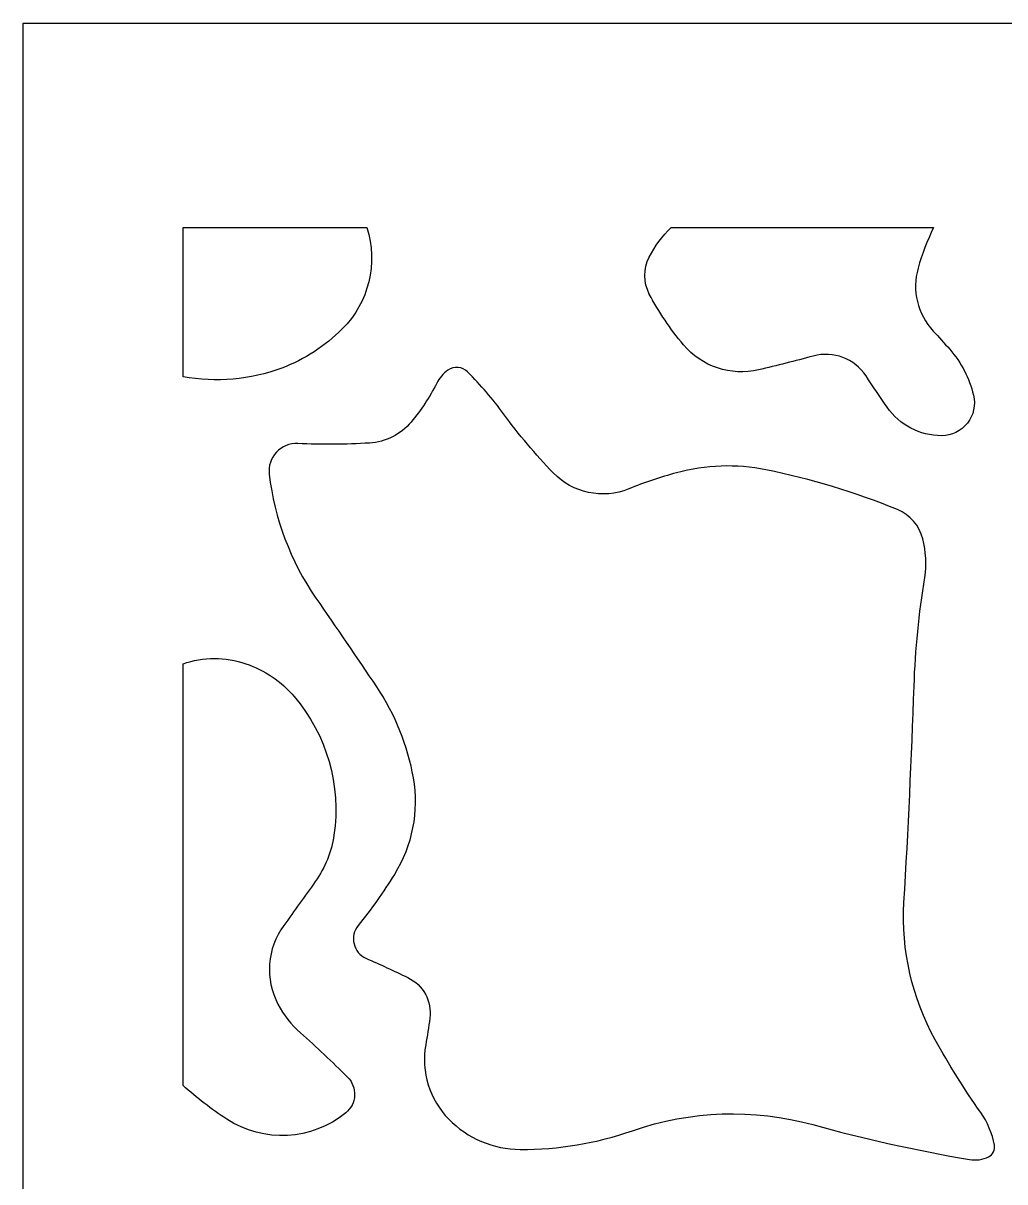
# Model space of a CAD drawing. Header units: centimetres. Extents: x -9.9 to 10.3, y -9.5 to 9.3.
# Drawn here: x -9.882 to -7.639, y 6.674 to 9.322 of the extents above; entities that cross this region are included whole.
import ezdxf

# ---------------------------------------------------------------- set-up
doc = ezdxf.new("R2010")
doc.units = ezdxf.units.CM
doc.header["$MEASUREMENT"] = 0
doc.layers.add('layer 1', color=7, linetype='Continuous')

msp = doc.modelspace()

# ---------------------------------------------------------------- linework, layer by layer
at = {"layer": 'layer 1', "color": 177}
for points, knots in [([(-0.14037, 9.32214), (-0.14037, 9.32214), (-9.88152, 9.32214), (-9.88152, 9.32214), (-9.88152, 9.32214), (-9.88152, 9.32214), (-9.88152, -9.53163), (-9.88152, -9.53163), (-9.88152, -9.53163), (-9.88152, -9.53163), (-0.14037, -9.53163), (-0.14037, -9.53163), (-0.14037, -9.53163), (-0.14037, -9.53163), (-0.14037, 9.32214), (-0.14037, 9.32214)], [0, 0, 0, 0, 0.2, 0.2, 0.2, 0.2, 0.4, 0.4, 0.4, 0.4, 0.6, 0.6, 0.6, 0.6, 1, 1, 1, 1]), ([(-9.09595, 8.85482), (-9.09595, 8.85482), (-9.51628, 8.85482), (-9.51628, 8.85482), (-9.51628, 8.85482), (-9.51628, 8.85482), (-9.51628, 8.51405), (-9.51628, 8.51405), (-9.51628, 8.51405), (-9.44061, 8.50004), (-9.36259, 8.50683), (-9.29048, 8.53373), (-9.29048, 8.53373), (-9.23873, 8.55354), (-9.19174, 8.58399), (-9.15253, 8.62314), (-9.15253, 8.62314), (-9.09184, 8.68376), (-9.07, 8.77306), (-9.09595, 8.85482)], [0, 0, 0, 0, 0.1666667, 0.1666667, 0.1666667, 0.1666667, 0.3333333, 0.3333333, 0.3333333, 0.3333333, 0.5, 0.5, 0.5, 0.5, 0.6666667, 0.6666667, 0.6666667, 0.6666667, 1, 1, 1, 1]), ([(-7.80112, 8.85482), (-7.80112, 8.85482), (-8.40107, 8.85482), (-8.40107, 8.85482), (-8.40107, 8.85482), (-8.42136, 8.83517), (-8.43829, 8.81234), (-8.4512, 8.78723), (-8.4512, 8.78723), (-8.46478, 8.76078), (-8.46465, 8.72939), (-8.45081, 8.70308), (-8.45081, 8.70308), (-8.42905, 8.66168), (-8.40292, 8.62274), (-8.37285, 8.58692), (-8.37285, 8.58692), (-8.33096, 8.53703), (-8.26465, 8.51492), (-8.20122, 8.52974), (-8.20122, 8.52974), (-8.15938, 8.53951), (-8.11772, 8.55002), (-8.07625, 8.56128), (-8.07625, 8.56128), (-8.03046, 8.57372), (-7.98182, 8.55531), (-7.95568, 8.51571), (-7.95568, 8.51571), (-7.93986, 8.49172), (-7.92378, 8.4679), (-7.90747, 8.44424), (-7.90747, 8.44424), (-7.87924, 8.40333), (-7.83271, 8.37897), (-7.78301, 8.37911), (-7.78301, 8.37911), (-7.75999, 8.3792), (-7.73827, 8.38982), (-7.72407, 8.40795), (-7.72407, 8.40795), (-7.70987, 8.42607), (-7.70472, 8.44955), (-7.71014, 8.47192), (-7.71014, 8.47192), (-7.71951, 8.51072), (-7.73814, 8.54666), (-7.76445, 8.57667), (-7.76445, 8.57667), (-7.77681, 8.59076), (-7.78936, 8.60468), (-7.80211, 8.61841), (-7.80211, 8.61841), (-7.83793, 8.65696), (-7.85107, 8.71143), (-7.83683, 8.76209), (-7.83683, 8.76209), (-7.82785, 8.79404), (-7.81589, 8.82509), (-7.80112, 8.85482)], [0, 0, 0, 0, 0.0625, 0.0625, 0.0625, 0.0625, 0.125, 0.125, 0.125, 0.125, 0.1875, 0.1875, 0.1875, 0.1875, 0.25, 0.25, 0.25, 0.25, 0.3125, 0.3125, 0.3125, 0.3125, 0.375, 0.375, 0.375, 0.375, 0.4375, 0.4375, 0.4375, 0.4375, 0.5, 0.5, 0.5, 0.5, 0.5625, 0.5625, 0.5625, 0.5625, 0.625, 0.625, 0.625, 0.625, 0.6875, 0.6875, 0.6875, 0.6875, 0.75, 0.75, 0.75, 0.75, 0.8125, 0.8125, 0.8125, 0.8125, 0.875, 0.875, 0.875, 0.875, 1, 1, 1, 1]), ([(-7.82116, 8.05504), (-7.83478, 7.97297), (-7.84304, 7.8901), (-7.84588, 7.80695), (-7.84588, 7.80695), (-7.85153, 7.64189), (-7.85922, 7.47689), (-7.86894, 7.31202), (-7.86894, 7.31202), (-7.87536, 7.20289), (-7.85066, 7.09424), (-7.79766, 6.99863), (-7.79766, 6.99863), (-7.76599, 6.94139), (-7.73128, 6.88589), (-7.69367, 6.83237), (-7.69367, 6.83237), (-7.67796, 6.81001), (-7.66722, 6.78454), (-7.66217, 6.75768), (-7.66217, 6.75768), (-7.66011, 6.74676), (-7.66562, 6.73581), (-7.67559, 6.73093), (-7.67559, 6.73093), (-7.68907, 6.72429), (-7.70432, 6.72208), (-7.71913, 6.72461), (-7.71913, 6.72461), (-7.83981, 6.74524), (-7.9594, 6.77187), (-8.07743, 6.80442), (-8.07743, 6.80442), (-8.21289, 6.84176), (-8.35643, 6.83695), (-8.48907, 6.79057), (-8.48907, 6.79057), (-8.57149, 6.76175), (-8.65827, 6.74723), (-8.74558, 6.74763), (-8.74558, 6.74763), (-8.8072, 6.74792), (-8.86617, 6.77292), (-8.90924, 6.81699), (-8.90924, 6.81699), (-8.95304, 6.86181), (-8.9726, 6.92504), (-8.9618, 6.98678), (-8.9618, 6.98678), (-8.95825, 7.0071), (-8.95512, 7.02749), (-8.95243, 7.04794), (-8.95243, 7.04794), (-8.94737, 7.08645), (-8.96758, 7.12382), (-9.00261, 7.14061), (-9.00261, 7.14061), (-9.03428, 7.1558), (-9.06616, 7.17056), (-9.09824, 7.18487), (-9.09824, 7.18487), (-9.11195, 7.19097), (-9.12205, 7.20308), (-9.12558, 7.21767), (-9.12558, 7.21767), (-9.12912, 7.23226), (-9.12561, 7.24773), (-9.11621, 7.25943), (-9.11621, 7.25943), (-9.08619, 7.29668), (-9.05851, 7.33575), (-9.03331, 7.37642), (-9.03331, 7.37642), (-8.9925, 7.44218), (-8.97727, 7.5206), (-8.99053, 7.59685), (-8.99053, 7.59685), (-9.0035, 7.67143), (-9.03204, 7.7424), (-9.07433, 7.80518), (-9.07433, 7.80518), (-9.12008, 7.87311), (-9.16621, 7.94078), (-9.21273, 8.00818), (-9.21273, 8.00818), (-9.27088, 8.09245), (-9.30749, 8.18975), (-9.31931, 8.29145), (-9.31931, 8.29145), (-9.32144, 8.30968), (-9.31547, 8.32793), (-9.30296, 8.34136), (-9.30296, 8.34136), (-9.29046, 8.3548), (-9.27258, 8.36206), (-9.25424, 8.36123), (-9.25424, 8.36123), (-9.19957, 8.35872), (-9.14482, 8.35911), (-9.09019, 8.36241), (-9.09019, 8.36241), (-9.05322, 8.36464), (-9.01882, 8.382), (-8.99508, 8.41044), (-8.99508, 8.41044), (-8.97223, 8.43779), (-8.95256, 8.46762), (-8.93643, 8.4994), (-8.93643, 8.4994), (-8.93049, 8.51108), (-8.92184, 8.52117), (-8.91119, 8.52881), (-8.91119, 8.52881), (-8.89724, 8.53885), (-8.87804, 8.53724), (-8.86592, 8.52505), (-8.86592, 8.52505), (-8.83618, 8.49511), (-8.80871, 8.46298), (-8.78376, 8.42893), (-8.78376, 8.42893), (-8.74901, 8.38151), (-8.71109, 8.33649), (-8.67027, 8.29418), (-8.67027, 8.29418), (-8.62564, 8.24795), (-8.55747, 8.23346), (-8.49793, 8.25761), (-8.49793, 8.25761), (-8.46226, 8.27207), (-8.42575, 8.28437), (-8.3886, 8.29447), (-8.3886, 8.29447), (-8.32199, 8.3126), (-8.25203, 8.3149), (-8.18438, 8.30119), (-8.18438, 8.30119), (-8.08154, 8.28035), (-7.98088, 8.24987), (-7.88375, 8.21018), (-7.88375, 8.21018), (-7.85491, 8.19841), (-7.83342, 8.17355), (-7.8259, 8.14332), (-7.8259, 8.14332), (-7.81872, 8.11447), (-7.81712, 8.0845), (-7.82116, 8.05504)], [0, 0, 0, 0, 0.0263158, 0.0263158, 0.0263158, 0.0263158, 0.0526316, 0.0526316, 0.0526316, 0.0526316, 0.0789474, 0.0789474, 0.0789474, 0.0789474, 0.1052632, 0.1052632, 0.1052632, 0.1052632, 0.1315789, 0.1315789, 0.1315789, 0.1315789, 0.1578947, 0.1578947, 0.1578947, 0.1578947, 0.1842105, 0.1842105, 0.1842105, 0.1842105, 0.2105263, 0.2105263, 0.2105263, 0.2105263, 0.2368421, 0.2368421, 0.2368421, 0.2368421, 0.2631579, 0.2631579, 0.2631579, 0.2631579, 0.2894737, 0.2894737, 0.2894737, 0.2894737, 0.3157895, 0.3157895, 0.3157895, 0.3157895, 0.3421053, 0.3421053, 0.3421053, 0.3421053, 0.3684211, 0.3684211, 0.3684211, 0.3684211, 0.3947368, 0.3947368, 0.3947368, 0.3947368, 0.4210526, 0.4210526, 0.4210526, 0.4210526, 0.4473684, 0.4473684, 0.4473684, 0.4473684, 0.4736842, 0.4736842, 0.4736842, 0.4736842, 0.5, 0.5, 0.5, 0.5, 0.5263158, 0.5263158, 0.5263158, 0.5263158, 0.5526316, 0.5526316, 0.5526316, 0.5526316, 0.5789474, 0.5789474, 0.5789474, 0.5789474, 0.6052632, 0.6052632, 0.6052632, 0.6052632, 0.6315789, 0.6315789, 0.6315789, 0.6315789, 0.6578947, 0.6578947, 0.6578947, 0.6578947, 0.6842105, 0.6842105, 0.6842105, 0.6842105, 0.7105263, 0.7105263, 0.7105263, 0.7105263, 0.7368421, 0.7368421, 0.7368421, 0.7368421, 0.7631579, 0.7631579, 0.7631579, 0.7631579, 0.7894737, 0.7894737, 0.7894737, 0.7894737, 0.8157895, 0.8157895, 0.8157895, 0.8157895, 0.8421053, 0.8421053, 0.8421053, 0.8421053, 0.8684211, 0.8684211, 0.8684211, 0.8684211, 0.8947368, 0.8947368, 0.8947368, 0.8947368, 0.9210526, 0.9210526, 0.9210526, 0.9210526, 0.9473684, 0.9473684, 0.9473684, 0.9473684, 1, 1, 1, 1]), ([(-9.51628, 7.85802), (-9.51628, 7.85802), (-9.51628, 6.89407), (-9.51628, 6.89407), (-9.51628, 6.89407), (-9.48497, 6.86573), (-9.45148, 6.8399), (-9.41613, 6.8168), (-9.41613, 6.8168), (-9.33205, 6.76192), (-9.22224, 6.76769), (-9.1445, 6.83123), (-9.1445, 6.83123), (-9.13237, 6.84115), (-9.12502, 6.85575), (-9.12426, 6.8714), (-9.12426, 6.8714), (-9.12351, 6.88706), (-9.12937, 6.90223), (-9.14049, 6.91328), (-9.14049, 6.91328), (-9.17535, 6.94796), (-9.21122, 6.98161), (-9.24805, 7.01421), (-9.24805, 7.01421), (-9.26896, 7.03271), (-9.28633, 7.05487), (-9.2993, 7.0796), (-9.2993, 7.0796), (-9.32955, 7.13714), (-9.32444, 7.20693), (-9.2862, 7.2595), (-9.2862, 7.2595), (-9.26191, 7.29289), (-9.23784, 7.32644), (-9.214, 7.36016), (-9.214, 7.36016), (-9.19174, 7.39165), (-9.17718, 7.4279), (-9.17148, 7.46604), (-9.17148, 7.46604), (-9.1545, 7.57986), (-9.18759, 7.69538), (-9.26233, 7.78289), (-9.26233, 7.78289), (-9.29181, 7.81741), (-9.33003, 7.84336), (-9.373, 7.85802), (-9.373, 7.85802), (-9.41947, 7.87377), (-9.46981, 7.87378), (-9.51628, 7.85802)], [0, 0, 0, 0, 0.0714286, 0.0714286, 0.0714286, 0.0714286, 0.1428571, 0.1428571, 0.1428571, 0.1428571, 0.2142857, 0.2142857, 0.2142857, 0.2142857, 0.2857143, 0.2857143, 0.2857143, 0.2857143, 0.3571429, 0.3571429, 0.3571429, 0.3571429, 0.4285714, 0.4285714, 0.4285714, 0.4285714, 0.5, 0.5, 0.5, 0.5, 0.5714286, 0.5714286, 0.5714286, 0.5714286, 0.6428571, 0.6428571, 0.6428571, 0.6428571, 0.7142857, 0.7142857, 0.7142857, 0.7142857, 0.7857143, 0.7857143, 0.7857143, 0.7857143, 0.8571429, 0.8571429, 0.8571429, 0.8571429, 1, 1, 1, 1])]:
    msp.add_open_spline(points, degree=3, knots=knots, dxfattribs=at)
at = {"layer": 'layer 1', "lineweight": 9}
for points, knots in [([(-0.14037, 9.32214), (-0.14037, 9.32214), (-9.88152, 9.32214), (-9.88152, 9.32214), (-9.88152, 9.32214), (-9.88152, 9.32214), (-9.88152, -9.53163), (-9.88152, -9.53163), (-9.88152, -9.53163), (-9.88152, -9.53163), (-0.14037, -9.53163), (-0.14037, -9.53163), (-0.14037, -9.53163), (-0.14037, -9.53163), (-0.14037, 9.32214), (-0.14037, 9.32214)], [0, 0, 0, 0, 0.2, 0.2, 0.2, 0.2, 0.4, 0.4, 0.4, 0.4, 0.6, 0.6, 0.6, 0.6, 1, 1, 1, 1]), ([(-9.09595, 8.85482), (-9.09595, 8.85482), (-9.51628, 8.85482), (-9.51628, 8.85482), (-9.51628, 8.85482), (-9.51628, 8.85482), (-9.51628, 8.51405), (-9.51628, 8.51405), (-9.51628, 8.51405), (-9.44061, 8.50004), (-9.36259, 8.50683), (-9.29048, 8.53373), (-9.29048, 8.53373), (-9.23873, 8.55354), (-9.19174, 8.58399), (-9.15253, 8.62314), (-9.15253, 8.62314), (-9.09184, 8.68376), (-9.07, 8.77306), (-9.09595, 8.85482)], [0, 0, 0, 0, 0.1666667, 0.1666667, 0.1666667, 0.1666667, 0.3333333, 0.3333333, 0.3333333, 0.3333333, 0.5, 0.5, 0.5, 0.5, 0.6666667, 0.6666667, 0.6666667, 0.6666667, 1, 1, 1, 1]), ([(-7.80112, 8.85482), (-7.80112, 8.85482), (-8.40107, 8.85482), (-8.40107, 8.85482), (-8.40107, 8.85482), (-8.42136, 8.83517), (-8.43829, 8.81234), (-8.4512, 8.78723), (-8.4512, 8.78723), (-8.46478, 8.76078), (-8.46465, 8.72939), (-8.45081, 8.70308), (-8.45081, 8.70308), (-8.42905, 8.66168), (-8.40292, 8.62274), (-8.37285, 8.58692), (-8.37285, 8.58692), (-8.33096, 8.53703), (-8.26465, 8.51492), (-8.20122, 8.52974), (-8.20122, 8.52974), (-8.15938, 8.53951), (-8.11772, 8.55002), (-8.07625, 8.56128), (-8.07625, 8.56128), (-8.03046, 8.57372), (-7.98182, 8.55531), (-7.95568, 8.51571), (-7.95568, 8.51571), (-7.93986, 8.49172), (-7.92378, 8.4679), (-7.90747, 8.44424), (-7.90747, 8.44424), (-7.87924, 8.40333), (-7.83271, 8.37897), (-7.78301, 8.37911), (-7.78301, 8.37911), (-7.75999, 8.3792), (-7.73827, 8.38982), (-7.72407, 8.40795), (-7.72407, 8.40795), (-7.70987, 8.42607), (-7.70472, 8.44955), (-7.71014, 8.47192), (-7.71014, 8.47192), (-7.71951, 8.51072), (-7.73814, 8.54666), (-7.76445, 8.57667), (-7.76445, 8.57667), (-7.77681, 8.59076), (-7.78936, 8.60468), (-7.80211, 8.61841), (-7.80211, 8.61841), (-7.83793, 8.65696), (-7.85107, 8.71143), (-7.83683, 8.76209), (-7.83683, 8.76209), (-7.82785, 8.79404), (-7.81589, 8.82509), (-7.80112, 8.85482)], [0, 0, 0, 0, 0.0625, 0.0625, 0.0625, 0.0625, 0.125, 0.125, 0.125, 0.125, 0.1875, 0.1875, 0.1875, 0.1875, 0.25, 0.25, 0.25, 0.25, 0.3125, 0.3125, 0.3125, 0.3125, 0.375, 0.375, 0.375, 0.375, 0.4375, 0.4375, 0.4375, 0.4375, 0.5, 0.5, 0.5, 0.5, 0.5625, 0.5625, 0.5625, 0.5625, 0.625, 0.625, 0.625, 0.625, 0.6875, 0.6875, 0.6875, 0.6875, 0.75, 0.75, 0.75, 0.75, 0.8125, 0.8125, 0.8125, 0.8125, 0.875, 0.875, 0.875, 0.875, 1, 1, 1, 1]), ([(-7.82116, 8.05504), (-7.83478, 7.97297), (-7.84304, 7.8901), (-7.84588, 7.80695), (-7.84588, 7.80695), (-7.85153, 7.64189), (-7.85922, 7.47689), (-7.86894, 7.31202), (-7.86894, 7.31202), (-7.87536, 7.20289), (-7.85066, 7.09424), (-7.79766, 6.99863), (-7.79766, 6.99863), (-7.76599, 6.94139), (-7.73128, 6.88589), (-7.69367, 6.83237), (-7.69367, 6.83237), (-7.67796, 6.81001), (-7.66722, 6.78454), (-7.66217, 6.75768), (-7.66217, 6.75768), (-7.66011, 6.74676), (-7.66562, 6.73581), (-7.67559, 6.73093), (-7.67559, 6.73093), (-7.68907, 6.72429), (-7.70432, 6.72208), (-7.71913, 6.72461), (-7.71913, 6.72461), (-7.83981, 6.74524), (-7.9594, 6.77187), (-8.07743, 6.80442), (-8.07743, 6.80442), (-8.21289, 6.84176), (-8.35643, 6.83695), (-8.48907, 6.79057), (-8.48907, 6.79057), (-8.57149, 6.76175), (-8.65827, 6.74723), (-8.74558, 6.74763), (-8.74558, 6.74763), (-8.8072, 6.74792), (-8.86617, 6.77292), (-8.90924, 6.81699), (-8.90924, 6.81699), (-8.95304, 6.86181), (-8.9726, 6.92504), (-8.9618, 6.98678), (-8.9618, 6.98678), (-8.95825, 7.0071), (-8.95512, 7.02749), (-8.95243, 7.04794), (-8.95243, 7.04794), (-8.94737, 7.08645), (-8.96758, 7.12382), (-9.00261, 7.14061), (-9.00261, 7.14061), (-9.03428, 7.1558), (-9.06616, 7.17056), (-9.09824, 7.18487), (-9.09824, 7.18487), (-9.11195, 7.19097), (-9.12205, 7.20308), (-9.12558, 7.21767), (-9.12558, 7.21767), (-9.12912, 7.23226), (-9.12561, 7.24773), (-9.11621, 7.25943), (-9.11621, 7.25943), (-9.08619, 7.29668), (-9.05851, 7.33575), (-9.03331, 7.37642), (-9.03331, 7.37642), (-8.9925, 7.44218), (-8.97727, 7.5206), (-8.99053, 7.59685), (-8.99053, 7.59685), (-9.0035, 7.67143), (-9.03204, 7.7424), (-9.07433, 7.80518), (-9.07433, 7.80518), (-9.12008, 7.87311), (-9.16621, 7.94078), (-9.21273, 8.00818), (-9.21273, 8.00818), (-9.27088, 8.09245), (-9.30749, 8.18975), (-9.31931, 8.29145), (-9.31931, 8.29145), (-9.32144, 8.30968), (-9.31547, 8.32793), (-9.30296, 8.34136), (-9.30296, 8.34136), (-9.29046, 8.3548), (-9.27258, 8.36206), (-9.25424, 8.36123), (-9.25424, 8.36123), (-9.19957, 8.35872), (-9.14482, 8.35911), (-9.09019, 8.36241), (-9.09019, 8.36241), (-9.05322, 8.36464), (-9.01882, 8.382), (-8.99508, 8.41044), (-8.99508, 8.41044), (-8.97223, 8.43779), (-8.95256, 8.46762), (-8.93643, 8.4994), (-8.93643, 8.4994), (-8.93049, 8.51108), (-8.92184, 8.52117), (-8.91119, 8.52881), (-8.91119, 8.52881), (-8.89724, 8.53885), (-8.87804, 8.53724), (-8.86592, 8.52505), (-8.86592, 8.52505), (-8.83618, 8.49511), (-8.80871, 8.46298), (-8.78376, 8.42893), (-8.78376, 8.42893), (-8.74901, 8.38151), (-8.71109, 8.33649), (-8.67027, 8.29418), (-8.67027, 8.29418), (-8.62564, 8.24795), (-8.55747, 8.23346), (-8.49793, 8.25761), (-8.49793, 8.25761), (-8.46226, 8.27207), (-8.42575, 8.28437), (-8.3886, 8.29447), (-8.3886, 8.29447), (-8.32199, 8.3126), (-8.25203, 8.3149), (-8.18438, 8.30119), (-8.18438, 8.30119), (-8.08154, 8.28035), (-7.98088, 8.24987), (-7.88375, 8.21018), (-7.88375, 8.21018), (-7.85491, 8.19841), (-7.83342, 8.17355), (-7.8259, 8.14332), (-7.8259, 8.14332), (-7.81872, 8.11447), (-7.81712, 8.0845), (-7.82116, 8.05504)], [0, 0, 0, 0, 0.0263158, 0.0263158, 0.0263158, 0.0263158, 0.0526316, 0.0526316, 0.0526316, 0.0526316, 0.0789474, 0.0789474, 0.0789474, 0.0789474, 0.1052632, 0.1052632, 0.1052632, 0.1052632, 0.1315789, 0.1315789, 0.1315789, 0.1315789, 0.1578947, 0.1578947, 0.1578947, 0.1578947, 0.1842105, 0.1842105, 0.1842105, 0.1842105, 0.2105263, 0.2105263, 0.2105263, 0.2105263, 0.2368421, 0.2368421, 0.2368421, 0.2368421, 0.2631579, 0.2631579, 0.2631579, 0.2631579, 0.2894737, 0.2894737, 0.2894737, 0.2894737, 0.3157895, 0.3157895, 0.3157895, 0.3157895, 0.3421053, 0.3421053, 0.3421053, 0.3421053, 0.3684211, 0.3684211, 0.3684211, 0.3684211, 0.3947368, 0.3947368, 0.3947368, 0.3947368, 0.4210526, 0.4210526, 0.4210526, 0.4210526, 0.4473684, 0.4473684, 0.4473684, 0.4473684, 0.4736842, 0.4736842, 0.4736842, 0.4736842, 0.5, 0.5, 0.5, 0.5, 0.5263158, 0.5263158, 0.5263158, 0.5263158, 0.5526316, 0.5526316, 0.5526316, 0.5526316, 0.5789474, 0.5789474, 0.5789474, 0.5789474, 0.6052632, 0.6052632, 0.6052632, 0.6052632, 0.6315789, 0.6315789, 0.6315789, 0.6315789, 0.6578947, 0.6578947, 0.6578947, 0.6578947, 0.6842105, 0.6842105, 0.6842105, 0.6842105, 0.7105263, 0.7105263, 0.7105263, 0.7105263, 0.7368421, 0.7368421, 0.7368421, 0.7368421, 0.7631579, 0.7631579, 0.7631579, 0.7631579, 0.7894737, 0.7894737, 0.7894737, 0.7894737, 0.8157895, 0.8157895, 0.8157895, 0.8157895, 0.8421053, 0.8421053, 0.8421053, 0.8421053, 0.8684211, 0.8684211, 0.8684211, 0.8684211, 0.8947368, 0.8947368, 0.8947368, 0.8947368, 0.9210526, 0.9210526, 0.9210526, 0.9210526, 0.9473684, 0.9473684, 0.9473684, 0.9473684, 1, 1, 1, 1]), ([(-9.51628, 7.85802), (-9.51628, 7.85802), (-9.51628, 6.89407), (-9.51628, 6.89407), (-9.51628, 6.89407), (-9.48497, 6.86573), (-9.45148, 6.8399), (-9.41613, 6.8168), (-9.41613, 6.8168), (-9.33205, 6.76192), (-9.22224, 6.76769), (-9.1445, 6.83123), (-9.1445, 6.83123), (-9.13237, 6.84115), (-9.12502, 6.85575), (-9.12426, 6.8714), (-9.12426, 6.8714), (-9.12351, 6.88706), (-9.12937, 6.90223), (-9.14049, 6.91328), (-9.14049, 6.91328), (-9.17535, 6.94796), (-9.21122, 6.98161), (-9.24805, 7.01421), (-9.24805, 7.01421), (-9.26896, 7.03271), (-9.28633, 7.05487), (-9.2993, 7.0796), (-9.2993, 7.0796), (-9.32955, 7.13714), (-9.32444, 7.20693), (-9.2862, 7.2595), (-9.2862, 7.2595), (-9.26191, 7.29289), (-9.23784, 7.32644), (-9.214, 7.36016), (-9.214, 7.36016), (-9.19174, 7.39165), (-9.17718, 7.4279), (-9.17148, 7.46604), (-9.17148, 7.46604), (-9.1545, 7.57986), (-9.18759, 7.69538), (-9.26233, 7.78289), (-9.26233, 7.78289), (-9.29181, 7.81741), (-9.33003, 7.84336), (-9.373, 7.85802), (-9.373, 7.85802), (-9.41947, 7.87377), (-9.46981, 7.87378), (-9.51628, 7.85802)], [0, 0, 0, 0, 0.0714286, 0.0714286, 0.0714286, 0.0714286, 0.1428571, 0.1428571, 0.1428571, 0.1428571, 0.2142857, 0.2142857, 0.2142857, 0.2142857, 0.2857143, 0.2857143, 0.2857143, 0.2857143, 0.3571429, 0.3571429, 0.3571429, 0.3571429, 0.4285714, 0.4285714, 0.4285714, 0.4285714, 0.5, 0.5, 0.5, 0.5, 0.5714286, 0.5714286, 0.5714286, 0.5714286, 0.6428571, 0.6428571, 0.6428571, 0.6428571, 0.7142857, 0.7142857, 0.7142857, 0.7142857, 0.7857143, 0.7857143, 0.7857143, 0.7857143, 0.8571429, 0.8571429, 0.8571429, 0.8571429, 1, 1, 1, 1])]:
    msp.add_open_spline(points, degree=3, knots=knots, dxfattribs=at)

doc.saveas('drawing.dxf')
